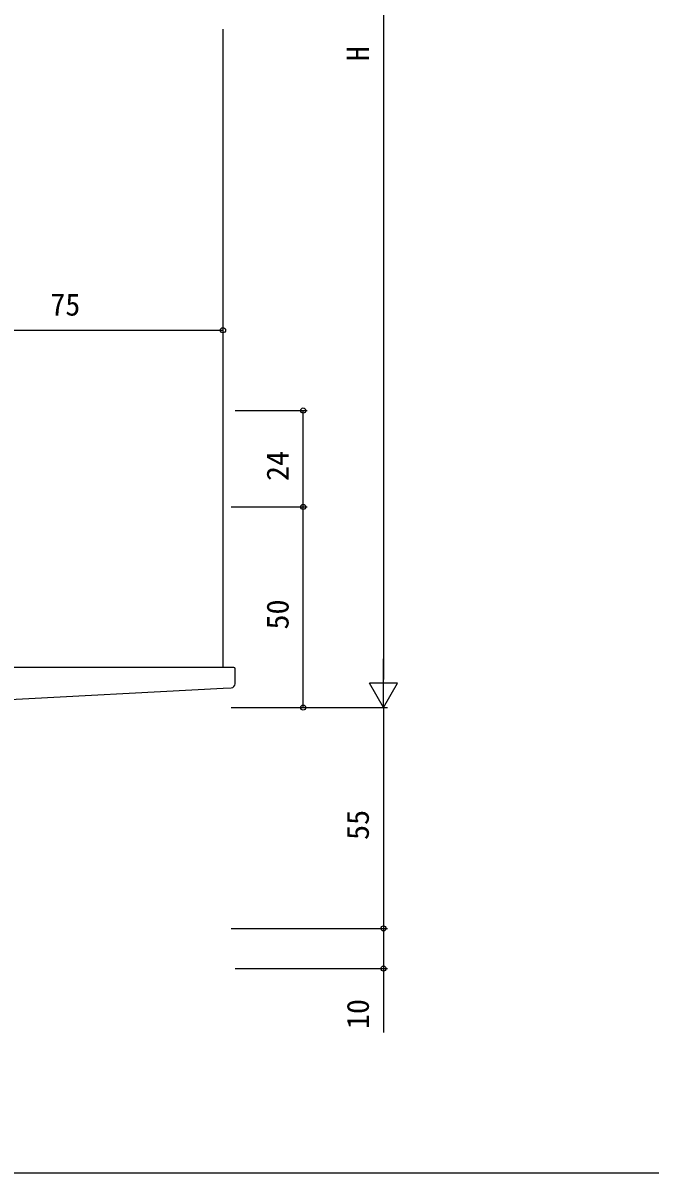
# Model space of a CAD drawing. Units: millimetres, scale not verified. Extents: x -437 to 438, y -281 to 278.
# Drawn here: x -267.1 to -110.9, y -280.9 to 5.6 of the extents above; entities that cross this region are included whole.
import ezdxf
from ezdxf.enums import TextEntityAlignment as Align

# ---------------------------------------------------------------- set-up
doc = ezdxf.new("R2010")
doc.units = ezdxf.units.MM
doc.header["$LTSCALE"] = 2
for name, color, linetype in [('0-3_YKK_12', 2, 'Continuous'), ('0-4_YKK_13', 4, 'Continuous'), ('0-6_YKK_D', 6, 'Continuous'), ('0-7_YKK_ZWAK', 7, 'Continuous')]:
    doc.layers.add(name, color=color, linetype=linetype)
doc.styles.add('ＭＳ ゴシック', font='')
doc.styles.get('ＭＳ ゴシック').set_extended_font_data('MS Gothic')

msp = doc.modelspace()

# ---------------------------------------------------------------- linework, layer by layer
at = {"layer": '0-3_YKK_12'}
msp.add_line((-217.3, 4.062), (-217.3, -154.975), dxfattribs=at)
at = {"layer": '0-4_YKK_13'}
for p, q in [((-217.3, -154.975), (-300.1, -154.975)), ((-214.6, -154.975), (-217.3, -154.975)), ((-214.3, -159.026), (-214.3, -155.275)), ((-300.784, -164.507), (-217.248, -160.129)), ((-217.248, -160.129), (-215.248, -160.025))]:
    msp.add_line(p, q, dxfattribs=at)
for centre, radius, start, end in [((-214.6, -155.275), 0.3, 0, 90), ((-215.3, -159.026), 1, 273, 360)]:
    msp.add_arc(centre, radius, start, end, dxfattribs=at)
at = {"layer": '0-6_YKK_D'}
for p, q in [((-177.3, 157.1), (-177.3, -157.975)), ((-292.3, -70.975), (-217.3, -70.975)), ((-214.3, -90.975), (-196.3, -90.975)), ((-197.3, -114.975), (-197.3, -90.975)), ((-215.3, -114.975), (-196.3, -114.975)), ((-214.3, -114.975), (-196.3, -114.975)), ((-197.3, -164.975), (-197.3, -114.975)), ((-177.3, -164.975), (-177.3, -152.851)), ((-177.3, -164.975), (-180.8, -158.913)), ((-173.8, -158.913), (-180.8, -158.913)), ((-177.3, -164.975), (-173.8, -158.913)), ((-215.3, -164.975), (-176.3, -164.975)), ((-215.3, -164.975), (-196.3, -164.975)), ((-215.3, -164.975), (-176.3, -164.975)), ((-177.3, -164.975), (-177.3, -219.975)), ((-215.3, -219.975), (-176.3, -219.975)), ((-214.3, -219.975), (-176.3, -219.975)), ((-214.3, -229.975), (-176.3, -229.975))]:
    msp.add_line(p, q, dxfattribs=at)
msp.add_lwpolyline([(-177.3, -219.975), (-177.3, -229.975), (-177.3, -245.9)], dxfattribs=at)
for centre in [(-217.3, -70.975), (-197.3, -90.975), (-197.3, -114.975), (-197.3, -114.975), (-197.3, -164.975), (-177.3, -219.975), (-177.3, -219.975), (-177.3, -229.975)]:
    msp.add_circle(centre, 0.637, dxfattribs=at)
at = {"layer": '0-7_YKK_ZWAK'}
msp.add_lwpolyline([(-436.8, -280.9), (438.2, -280.9), (438.2, 244.1)], dxfattribs=at)

# ---------------------------------------------------------------- texts
at = {"layer": '0-6_YKK_D', "style": 'ＭＳ ゴシック'}
for s, p in [('H', (-179.3, -3.932)), ('24', (-199.3, -108.536)), ('50', (-199.3, -145.515)), ('55', (-179.3, -197.93)), ('10', (-179.3, -245.051))]:
    msp.add_text(s, height=5.499, rotation=90, dxfattribs=at).set_placement(p, align=Align.BOTTOM_LEFT)
msp.add_text('75', height=5.499, dxfattribs=at).set_placement((-260.34, -68.975), align=Align.BOTTOM_LEFT)

doc.saveas('drawing.dxf')
